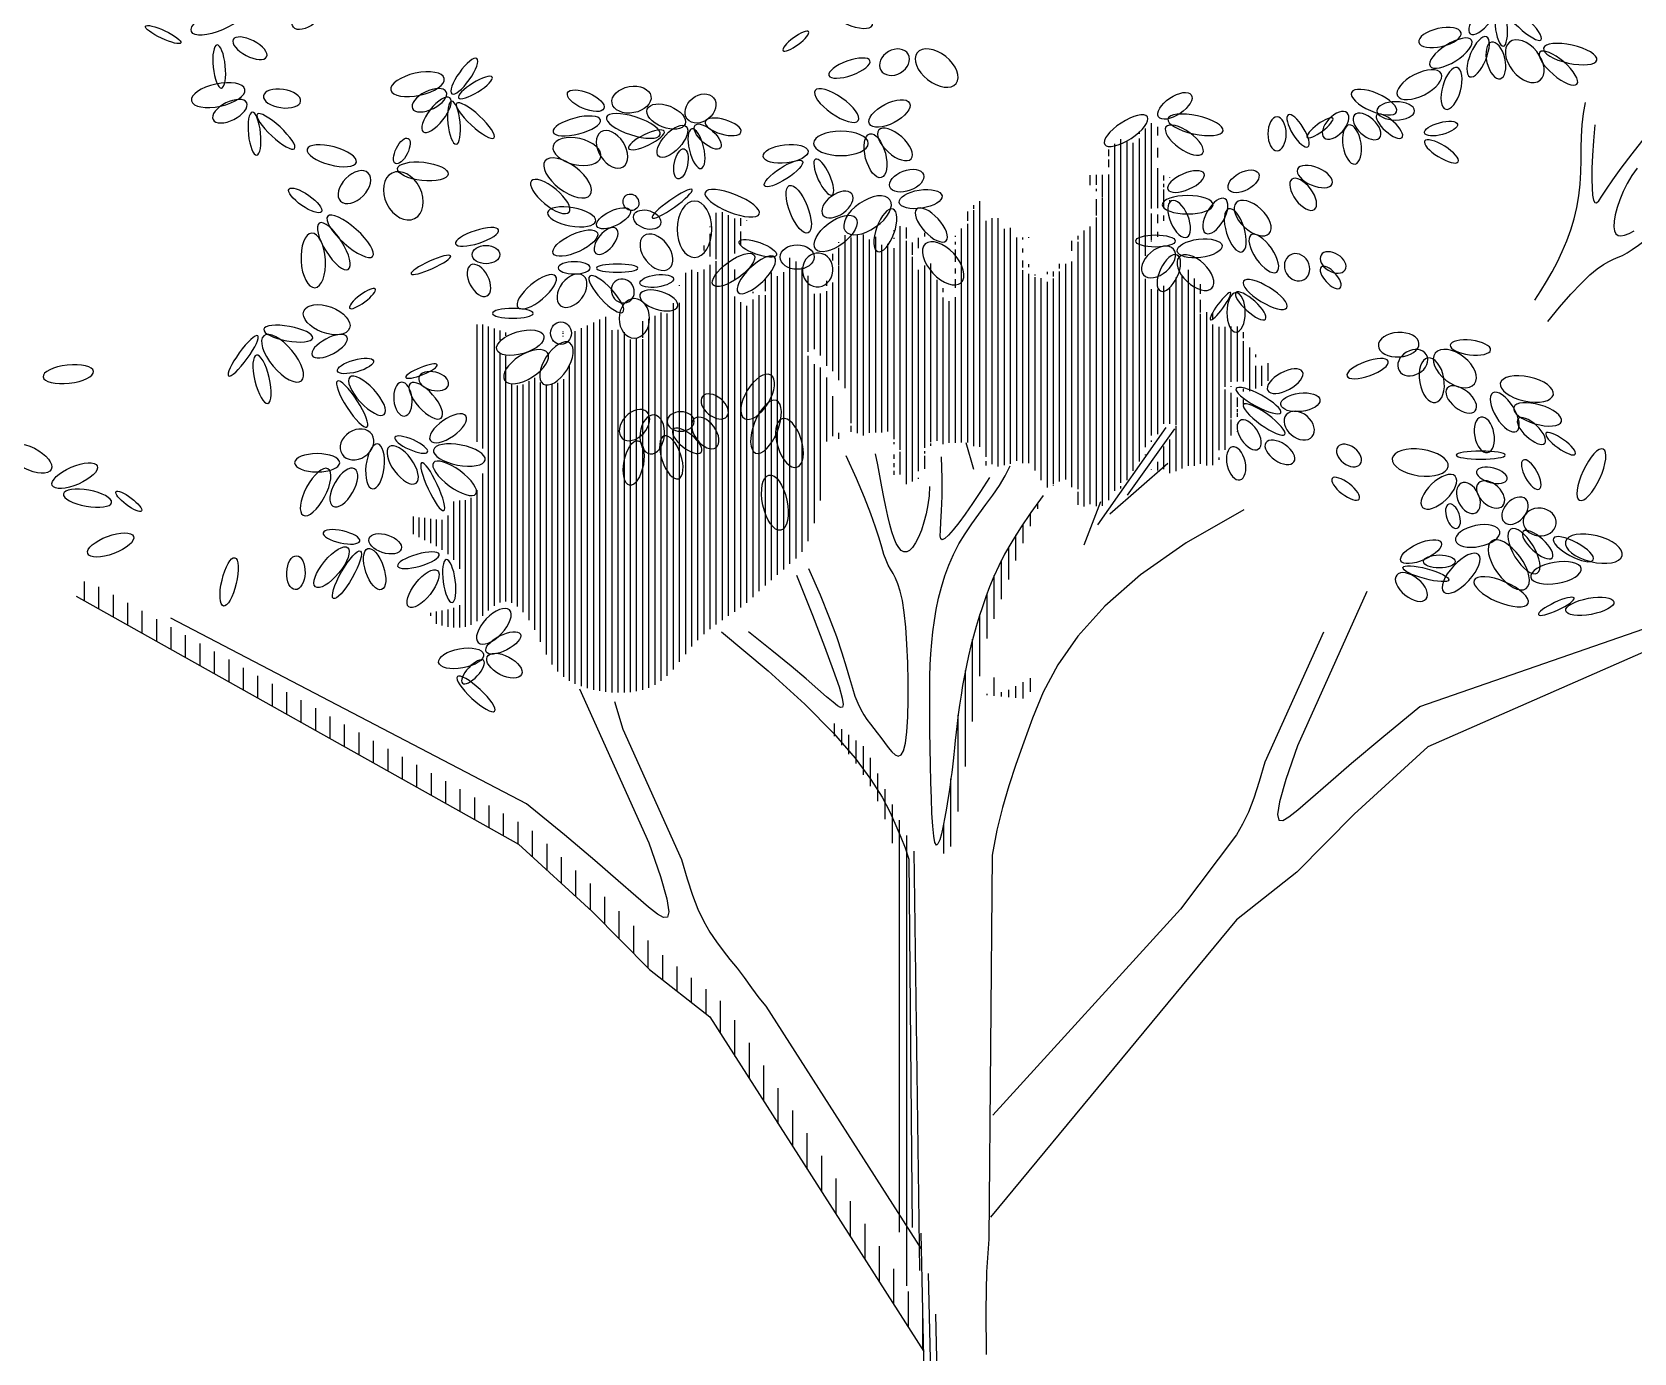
# Model space of a CAD drawing. Header units: millimetres. Extents: x 2056 to 4470, y 1400 to 3101.
# Drawn here: x 2105.832 to 2109.468, y 1410.08 to 1413.079 of the extents above; entities that cross this region are included whole.
import ezdxf

# ---------------------------------------------------------------- set-up
doc = ezdxf.new("R2010")
doc.units = ezdxf.units.MM
doc.layers.add('A-LDSP-TREE', color=74, linetype='Continuous')

# ---------------------------------------------------------------- blocks, each defined once
blk = doc.blocks.new('*X63')
at = {"color": 0}
for p, q in [((197.7, 16.95), (197.7, 17.0074)), ((197.7375, 16.9711), (197.7375, 17.0207)), ((197.625, 16.908), (197.625, 16.9653)), ((197.6625, 16.929), (197.6625, 16.9863)), ((197.55, 16.8659), (197.55, 16.9232)), ((197.5875, 16.8869), (197.5875, 16.9443)), ((197.475, 16.8238), (197.475, 16.8812)), ((197.5125, 16.8449), (197.5125, 16.9022)), ((197.4, 16.7818), (197.4, 16.8391)), ((197.4375, 16.8028), (197.4375, 16.8601)), ((197.325, 16.7397), (197.325, 16.797)), ((197.3625, 16.7607), (197.3625, 16.8181)), ((197.25, 16.6977), (197.25, 16.755)), ((197.2875, 16.7187), (197.2875, 16.776)), ((197.175, 16.6556), (197.175, 16.7129)), ((197.2125, 16.6766), (197.2125, 16.7339)), ((197.1, 16.6135), (197.1, 16.6709)), ((197.1375, 16.6346), (197.1375, 16.6919)), ((197.025, 16.5715), (197.025, 16.6288)), ((197.0625, 16.5925), (197.0625, 16.6498)), ((196.95, 16.5294), (196.95, 16.5867)), ((196.9875, 16.5504), (196.9875, 16.6078)), ((196.875, 16.4873), (196.875, 16.5447)), ((196.9125, 16.5084), (196.9125, 16.5657)), ((196.8, 16.4453), (196.8, 16.5026)), ((196.8375, 16.4663), (196.8375, 16.5236)), ((196.725, 16.4032), (196.725, 16.4605)), ((196.7625, 16.4242), (196.7625, 16.4816)), ((196.65, 16.3612), (196.65, 16.4185)), ((196.6875, 16.3822), (196.6875, 16.4395)), ((196.575, 16.3062), (196.575, 16.3739)), ((196.6125, 16.3401), (196.6125, 16.3974)), ((196.5375, 16.272), (196.5375, 16.3397)), ((196.5, 16.2378), (196.5, 16.3055)), ((196.4625, 16.2036), (196.4625, 16.2713)), ((196.425, 16.1694), (196.425, 16.2371)), ((196.3875, 16.1319), (196.3875, 16.2029)), ((196.3125, 16.0558), (196.3125, 16.127)), ((196.35, 16.0938), (196.35, 16.1651)), ((196.275, 16.0177), (196.275, 16.089)), ((196.2375, 15.9875), (196.2375, 16.0511)), ((196.2, 15.958), (196.2, 16.0216)), ((196.125, 15.899), (196.125, 15.9626)), ((196.1625, 15.9285), (196.1625, 15.9921)), ((196.0875, 15.8482), (196.0875, 15.9331)), ((196.05, 15.7895), (196.05, 15.8824)), ((196.0125, 15.7309), (196.0125, 15.8237)), ((195.975, 15.6722), (195.975, 15.7651)), ((195.9375, 15.6136), (195.9375, 15.7064)), ((195.9, 15.5549), (195.9, 15.6478)), ((195.8625, 15.4963), (195.8625, 15.5891)), ((195.825, 15.4376), (195.825, 15.5305)), ((195.7875, 15.379), (195.7875, 15.4718)), ((195.75, 15.3203), (195.75, 15.4131)), ((195.7125, 15.2617), (195.7125, 15.3545)), ((195.675, 15.203), (195.675, 15.2958)), ((195.6375, 15.1444), (195.6375, 15.2372)), ((195.6, 15.0857), (195.6, 15.1785)), ((195.5625, 15.0271), (195.5625, 15.1199))]:
    blk.add_line(p, q, dxfattribs=at)
blk = doc.blocks.new('E4', base_point=(655.182746, 222.149869))
blk.add_circle((656.700527, 222.149869), 1.51778)
blk = doc.blocks.new('TROPI')
for p, q in [((0.0265, 8.049), (0.0265, 8.0767)), ((0.0464, 7.8122), (0.0464, 8.0891)), ((0.0663, 7.7058), (0.0663, 8.071)), ((0.0861, 8.0538), (0.0861, 8.0617)), ((0.0265, 7.9776), (0.0265, 8.0083)), ((0.0861, 6.9911), (0.0861, 8.0391)), ((0.106, 8.0222), (0.106, 8.0251)), ((0.106, 6.9616), (0.106, 8.0222)), ((0.1259, 6.9468), (0.1259, 8.0297)), ((0.1458, 8.0291), (0.1458, 8.0365)), ((0.1458, 6.9217), (0.1458, 8.0285)), ((0.1657, 8.0204), (0.1657, 8.0212)), ((0.1657, 6.8967), (0.1657, 8.0204)), ((0.1855, 7.9814), (0.1855, 8.0035)), ((0.1855, 7.9465), (0.1855, 7.9709)), ((-0.0133, 7.9117), (-0.0133, 7.9127)), ((0.0066, 7.903), (0.0066, 7.9193)), ((0.0265, 7.9273), (0.0265, 7.9427)), ((0.0265, 7.8128), (0.0265, 7.9268)), ((0.1855, 6.8656), (0.1855, 7.9221)), ((0.2054, 7.8499), (0.2054, 7.9215)), ((0.2253, 7.8883), (0.2253, 7.9209)), ((0.2452, 7.8877), (0.2452, 7.9203)), ((0.0066, 7.8812), (0.0066, 7.8919)), ((0.0066, 7.8134), (0.0066, 7.8737)), ((0.2054, 6.8472), (0.2054, 7.8482)), ((0.2253, 7.8686), (0.2253, 7.8757)), ((-0.0133, 7.8352), (-0.0133, 7.8385)), ((0.0464, 7.7086), (0.0464, 7.796)), ((0.2253, 7.7895), (0.2253, 7.8421)), ((0.603, 7.0384), (0.603, 7.8356)), ((0.6229, 7.8113), (0.6229, 7.8229)), ((0.6229, 7.0414), (0.6229, 7.8061)), ((0.6428, 7.7782), (0.6428, 7.8018)), ((1.438, 6.4769), (1.438, 7.7999)), ((1.4579, 7.648), (1.4579, 7.7977)), ((0.0066, 7.7721), (0.0066, 7.789)), ((0.0265, 7.764), (0.0265, 7.792)), ((0.2253, 6.8461), (0.2253, 7.7825)), ((0.2452, 6.8526), (0.2452, 7.7539)), ((0.2651, 7.7324), (0.2651, 7.7406)), ((0.5036, 6.9925), (0.5036, 7.7497)), ((0.5235, 6.98), (0.5235, 7.7465)), ((0.5434, 6.9832), (0.5434, 7.7811)), ((0.5633, 6.9826), (0.5633, 7.7805)), ((0.5832, 7.0145), (0.5832, 7.7718)), ((0.6428, 7.7717), (0.6428, 7.7782)), ((0.6428, 7.0535), (0.6428, 7.7619)), ((0.6627, 7.7336), (0.6627, 7.7471)), ((0.8416, 7.7152), (0.8416, 7.7506)), ((0.8615, 7.0289), (0.8615, 7.7543)), ((0.8814, 7.7385), (0.8814, 7.7416)), ((1.3585, 7.7723), (1.3585, 7.7731)), ((1.3784, 7.7562), (1.3784, 7.7806)), ((1.3983, 7.666), (1.3983, 7.78)), ((1.4181, 6.4904), (1.4181, 7.7905)), ((1.4778, 7.7858), (1.4778, 7.7883)), ((1.4778, 7.7518), (1.4778, 7.7532)), ((0.0265, 7.7199), (0.0265, 7.7367)), ((0.0464, 7.7047), (0.0464, 7.7064)), ((0.0663, 7.6584), (0.0663, 7.7058)), ((0.2651, 6.8449), (0.2651, 7.7324)), ((0.2849, 7.7113), (0.2849, 7.7237)), ((0.2849, 6.9013), (0.2849, 7.7034)), ((0.3048, 7.6743), (0.3048, 7.7068)), ((0.444, 7.7169), (0.444, 7.719)), ((0.4639, 7.7113), (0.4639, 7.7184)), ((0.4838, 7.7096), (0.4838, 7.7178)), ((0.4838, 6.9931), (0.4838, 7.7096)), ((0.6627, 7.5903), (0.6627, 7.7326)), ((0.6826, 7.72), (0.6826, 7.723)), ((0.6826, 7.6955), (0.6826, 7.7037)), ((0.782, 7.7212), (0.782, 7.7333)), ((0.8018, 7.6843), (0.8018, 7.7164)), ((0.8217, 7.6622), (0.8217, 7.7013)), ((0.8416, 6.9183), (0.8416, 7.7071)), ((0.8814, 7.714), (0.8814, 7.7164)), ((0.9012, 7.0883), (0.9012, 7.6972)), ((0.9211, 7.0859), (0.9211, 7.6939)), ((0.941, 7.0853), (0.941, 7.7204)), ((0.9609, 7.0847), (0.9609, 7.7117)), ((0.9808, 7.72), (0.9808, 7.7274)), ((0.9808, 7.076), (0.9808, 7.7185)), ((1.0006, 7.0835), (1.0006, 7.7268)), ((1.0205, 7.116), (1.0205, 7.718)), ((1.0404, 7.693), (1.0404, 7.7256)), ((1.0404, 7.2289), (1.0404, 7.693)), ((1.0603, 7.7006), (1.0603, 7.7027)), ((1.3784, 7.6924), (1.3784, 7.7372)), ((1.4778, 7.6562), (1.4778, 7.7296)), ((1.4977, 7.6757), (1.4977, 7.6917)), ((0.3048, 6.9083), (0.3048, 7.6402)), ((0.4639, 7.6695), (0.4639, 7.6822)), ((0.4639, 7.6207), (0.4639, 7.6435)), ((0.6826, 7.6386), (0.6826, 7.6793)), ((0.8018, 7.6838), (0.8018, 7.6843)), ((0.8018, 7.6833), (0.8018, 7.6838)), ((0.8217, 6.926), (0.8217, 7.6556)), ((0.8814, 7.0635), (0.8814, 7.6828)), ((1.0603, 7.6296), (1.0603, 7.6843)), ((1.0802, 7.643), (1.0802, 7.6649)), ((1.1994, 6.6772), (1.1994, 7.6398)), ((1.2193, 6.6593), (1.2193, 7.6523)), ((1.4579, 6.4627), (1.4579, 7.6416)), ((-0.0928, 6.9777), (-0.0928, 7.5848)), ((-0.0729, 6.9771), (-0.0729, 7.6131)), ((-0.053, 6.9684), (-0.053, 7.5954)), ((-0.0331, 7.1088), (-0.0331, 7.5877)), ((0.3247, 6.9327), (0.3247, 7.6329)), ((0.3446, 7.6242), (0.3446, 7.6324)), ((0.3446, 7.6173), (0.3446, 7.6242)), ((0.3446, 6.9266), (0.3446, 7.6079)), ((0.3645, 7.591), (0.3645, 7.6073)), ((0.3645, 6.9187), (0.3645, 7.5853)), ((0.3844, 7.5986), (0.3844, 7.6067)), ((0.4042, 6.9303), (0.4042, 7.5865)), ((0.4241, 7.5942), (0.4241, 7.5974)), ((0.4241, 6.9623), (0.4241, 7.5893)), ((0.444, 7.6212), (0.444, 7.6311)), ((0.444, 6.9861), (0.444, 7.6002)), ((0.4639, 6.9855), (0.4639, 7.6118)), ((0.6627, 7.0529), (0.6627, 7.5903)), ((0.6826, 7.6008), (0.6826, 7.6169)), ((0.7621, 7.0539), (0.7621, 7.6336)), ((0.782, 7.0358), (0.782, 7.6274)), ((0.8018, 6.9603), (0.8018, 7.6132)), ((1.0603, 7.6028), (1.0603, 7.6273)), ((1.0603, 7.2557), (1.0603, 7.6028)), ((1.1597, 7.551), (1.1597, 7.594)), ((1.1796, 6.6979), (1.1796, 7.6201)), ((1.2392, 6.6416), (1.2392, 7.6054)), ((1.2591, 6.624), (1.2591, 7.5924)), ((1.279, 6.6064), (1.279, 7.6045)), ((1.3983, 7.5816), (1.3983, 7.6136)), ((1.4778, 6.4475), (1.4778, 7.6289)), ((1.4977, 6.4309), (1.4977, 7.6142)), ((1.5175, 6.4123), (1.5175, 7.6055)), ((1.5374, 6.391), (1.5374, 7.613)), ((1.5573, 6.3668), (1.5573, 7.6032)), ((-0.1127, 7.5354), (-0.1127, 7.5661)), ((-0.0133, 7.1138), (-0.0133, 7.5569)), ((0.0066, 7.1132), (0.0066, 7.561)), ((0.0265, 7.08), (0.0265, 7.5496)), ((0.0464, 7.0752), (0.0464, 7.5508)), ((0.0663, 7.0381), (0.0663, 7.5837)), ((0.3844, 6.9065), (0.3844, 7.5742)), ((0.6826, 7.5552), (0.6826, 7.5824)), ((0.7223, 7.5411), (0.7223, 7.5541)), ((0.7422, 7.0584), (0.7422, 7.5807)), ((1.0802, 7.2847), (1.0802, 7.5725)), ((1.1, 7.5609), (1.1, 7.5772)), ((1.1, 7.3018), (1.1, 7.5441)), ((1.1199, 7.3356), (1.1199, 7.5368)), ((1.1398, 7.3562), (1.1398, 7.5353)), ((1.1597, 7.3475), (1.1597, 7.551)), ((1.2989, 7.5437), (1.2989, 7.5838)), ((1.3386, 7.5375), (1.3386, 7.5416)), ((1.5772, 7.5608), (1.5772, 7.563)), ((-0.1127, 7.4748), (-0.1127, 7.5157)), ((0.6826, 7.0523), (0.6826, 7.5246)), ((0.7024, 7.0517), (0.7024, 7.5116)), ((0.7223, 7.0481), (0.7223, 7.5229)), ((1.2989, 6.5887), (1.2989, 7.5306)), ((1.3187, 6.5705), (1.3187, 7.5304)), ((1.3386, 6.5517), (1.3386, 7.5164)), ((1.3585, 6.5332), (1.3585, 7.4962)), ((1.3784, 6.5175), (1.3784, 7.5079)), ((1.3983, 6.5037), (1.3983, 7.5267)), ((1.5772, 6.3414), (1.5772, 7.506)), ((1.5971, 6.3172), (1.5971, 7.5054)), ((-0.2319, 7.2506), (-0.2319, 7.4297)), ((-0.2121, 7.25), (-0.2121, 7.4291)), ((-0.1922, 7.2331), (-0.1922, 7.4285)), ((-0.1524, 7.4541), (-0.1524, 7.4707)), ((-0.1524, 6.9795), (-0.1524, 7.4355)), ((-0.1325, 6.9789), (-0.1325, 7.4756)), ((-0.1127, 6.9839), (-0.1127, 7.4707)), ((1.6169, 6.2965), (1.6169, 7.4718)), ((1.6368, 6.2797), (1.6368, 7.4747)), ((1.6567, 6.2666), (1.6567, 7.4641)), ((1.6766, 6.2572), (1.6766, 7.4542)), ((1.6965, 7.3923), (1.6965, 7.4462)), ((1.8157, 6.2445), (1.8157, 7.4611)), ((1.8356, 6.247), (1.8356, 7.4517)), ((1.8555, 6.2512), (1.8555, 7.4422)), ((1.8754, 6.2562), (1.8754, 7.4328)), ((2.1964, 6.5079), (2.1964, 7.4294)), ((2.2151, 7.0336), (2.2151, 7.4359)), ((2.2339, 7.0552), (2.2339, 7.4359)), ((-0.2518, 7.3918), (-0.2518, 7.4112)), ((-0.2518, 7.2512), (-0.2518, 7.3815)), ((-0.1723, 7.0276), (-0.1723, 7.4279)), ((1.6965, 6.2509), (1.6965, 7.3885)), ((1.7163, 6.2464), (1.7163, 7.3924)), ((1.7362, 6.2432), (1.7362, 7.3873)), ((1.7561, 6.2421), (1.7561, 7.4111)), ((1.776, 6.2417), (1.776, 7.4186)), ((1.7959, 6.2425), (1.7959, 7.4171)), ((1.8953, 6.2623), (1.8953, 7.4233)), ((1.9151, 6.2705), (1.9151, 7.4139)), ((1.9549, 7.4106), (1.9549, 7.4133)), ((1.9549, 7.4052), (1.9549, 7.4077)), ((1.9549, 7.397), (1.9549, 7.3993)), ((2.1401, 7.3986), (2.1401, 7.4099)), ((2.1589, 7.3853), (2.1589, 7.4164)), ((2.1776, 6.5232), (2.1776, 7.4229)), ((-0.2916, 7.3294), (-0.2916, 7.338)), ((-0.2717, 7.3495), (-0.2717, 7.3609)), ((-0.2717, 7.3088), (-0.2717, 7.3495)), ((1.1597, 6.7335), (1.1597, 7.3336)), ((1.8157, 7.3279), (1.8157, 7.3442)), ((1.8157, 7.3204), (1.8157, 7.327)), ((1.8356, 7.311), (1.8356, 7.3354)), ((1.8555, 7.3511), (1.8555, 7.3538)), ((1.8555, 7.3104), (1.8555, 7.3276)), ((1.8754, 7.3668), (1.8754, 7.375)), ((2.1401, 6.5377), (2.1401, 7.3339)), ((2.1589, 6.5338), (2.1589, 7.3436)), ((-0.3313, 7.278), (-0.3313, 7.3105)), ((-0.3313, 7.2535), (-0.3313, 7.278)), ((-0.3115, 7.2448), (-0.3115, 7.3018)), ((-0.2916, 7.2279), (-0.2916, 7.3012)), ((-0.2717, 7.2192), (-0.2717, 7.3088)), ((1.1199, 6.8644), (1.1199, 7.2961)), ((1.1398, 6.7917), (1.1398, 7.3071)), ((1.7362, 7.2758), (1.7362, 7.2958)), ((1.9339, 6.2804), (1.9339, 7.303)), ((-0.3115, 7.2367), (-0.3115, 7.2448)), ((-0.2518, 7.2186), (-0.2518, 7.2267)), ((-0.2121, 7.2337), (-0.2121, 7.2352)), ((-0.1922, 7.0703), (-0.1922, 7.225)), ((1.1, 7.0561), (1.1, 7.2634)), ((1.3585, 7.2438), (1.3585, 7.252)), ((1.6965, 7.2256), (1.6965, 7.2565)), ((1.7163, 7.2496), (1.7163, 7.2497)), ((1.7163, 7.2331), (1.7163, 7.2396)), ((1.9526, 6.293), (1.9526, 7.2587)), ((1.9714, 6.3098), (1.9714, 7.2468)), ((1.9901, 6.3327), (1.9901, 7.2425)), ((2.0089, 6.3655), (2.0089, 7.2383)), ((2.0276, 6.4067), (2.0276, 7.2477)), ((2.0464, 6.4449), (2.0464, 7.2628)), ((2.0651, 6.477), (2.0651, 7.2521)), ((2.0839, 6.5024), (2.0839, 7.2414)), ((2.1026, 6.5212), (2.1026, 7.2374)), ((2.1214, 6.5333), (2.1214, 7.2435)), ((-0.2518, 7.1758), (-0.2518, 7.192)), ((-0.2319, 7.1692), (-0.2319, 7.1987)), ((-0.2121, 7.1314), (-0.2121, 7.2144)), ((1.0802, 7.073), (1.0802, 7.2033)), ((1.3585, 7.2106), (1.3585, 7.2159)), ((1.5573, 7.1668), (1.5573, 7.1727)), ((1.6368, 7.1704), (1.6368, 7.1867)), ((-0.2319, 7.1529), (-0.2319, 7.161)), ((-0.2319, 7.1366), (-0.2319, 7.149)), ((-0.2121, 7.0759), (-0.2121, 7.1279)), ((-0.2319, 7.1105), (-0.2319, 7.1122)), ((-0.2319, 7.0877), (-0.2319, 7.09)), ((-0.1922, 7.0295), (-0.1922, 7.0703)), ((-0.0331, 6.9678), (-0.0331, 7.1062)), ((0.1241, 6.8817), (-0.0288, 7.097)), ((0.2206, 6.786), (-0.0006, 7.1014)), ((1.0205, 7.0872), (1.0205, 7.1073)), ((1.0603, 7.0649), (1.0603, 7.0841)), ((-0.0133, 6.9539), (-0.0133, 7.063)), ((0.0066, 7.0236), (0.0066, 7.0399)), ((0.0066, 6.9666), (0.0066, 7.0236)), ((0.0464, 7.055), (0.0464, 7.0596)), ((0.0663, 7.0122), (0.0663, 7.0137)), ((0.5832, 7.0064), (0.5832, 7.0145)), ((0.6491, 7.0535), (0.6235, 6.967)), ((0.7621, 7.0418), (0.7621, 7.0499)), ((0.782, 7.0168), (0.782, 7.0252)), ((0.8615, 6.9492), (0.8615, 7.0225)), ((0.8814, 7.0477), (0.8814, 7.0545)), ((0.8814, 7.0002), (0.8814, 7.0138)), ((1.1597, 7.0601), (1.1597, 7.0625)), ((-0.1723, 6.9968), (-0.1723, 7.0045)), ((-0.0331, 6.9597), (-0.0331, 6.9678)), ((0.1814, 6.8214), (-0.0067, 6.9861)), ((0.0265, 6.9621), (0.0265, 6.9904)), ((0.0464, 6.9648), (0.0464, 6.9654)), ((0.5036, 6.9843), (0.5036, 6.9925)), ((0.5434, 6.975), (0.5434, 6.9832)), ((0.5832, 6.9788), (0.5832, 6.9922)), ((0.782, 6.9679), (0.782, 7.0094)), ((0.8814, 6.9731), (0.8814, 6.9862)), ((0.8814, 6.9486), (0.8814, 6.961)), ((0.1259, 6.9305), (0.1259, 6.9468)), ((0.1458, 6.904), (0.1458, 6.9109)), ((0.3645, 6.9138), (0.3645, 6.9152)), ((0.8018, 6.9347), (0.8018, 6.938)), ((2.2151, 6.4903), (2.2151, 6.952)), ((0.2649, 6.7207), (0.2106, 6.8621)), ((0.2849, 6.851), (0.2849, 6.8932)), ((0.3978, 6.8808), (0.438, 6.8256)), ((2.2339, 6.4737), (2.2339, 6.8989)), ((2.2526, 6.462), (2.2526, 6.8731)), ((2.2714, 6.4552), (2.2714, 6.8663)), ((2.2901, 6.6435), (2.2901, 6.865)), ((2.3089, 6.6726), (2.3089, 6.862)), ((-0.2527, 6.8349), (-0.0657, 6.728)), ((0.4158, 6.8379), (0.4158, 6.8561)), ((0.438, 6.8256), (0.4717, 6.7761)), ((0.4392, 6.782), (0.4392, 6.8238)), ((2.3276, 6.6913), (2.3276, 6.8162)), ((2.3839, 6.7266), (2.3839, 6.8058)), ((2.4026, 6.736), (2.4026, 6.8082)), ((2.4214, 6.7454), (2.4214, 6.8101)), ((2.4401, 6.7557), (2.4401, 6.8132)), ((0.4627, 6.7261), (0.4627, 6.7893)), ((0.4717, 6.7761), (0.4998, 6.7313)), ((2.3464, 6.7052), (2.3464, 6.8026)), ((2.3651, 6.7165), (2.3651, 6.8028)), ((-0.0657, 6.728), (0.0828, 6.6237)), ((0.4861, 6.6702), (0.4861, 6.7531)), ((0.4998, 6.7313), (0.523, 6.6906)), ((0.5095, 6.6084), (0.5095, 6.7142)), ((0.523, 6.6906), (0.5422, 6.6531)), ((0.533, 6.5445), (0.533, 6.6711)), ((0.5422, 6.6531), (0.5582, 6.6182)), ((0.0828, 6.6237), (0.1982, 6.5225)), ((0.5564, 6.4806), (0.5564, 6.6221)), ((0.5582, 6.6182), (0.5718, 6.5849)), ((-0.6516, 6.5695), (-0.4265, 6.0694)), ((0.5718, 6.5849), (0.5839, 6.5526)), ((0.5798, 6.4168), (0.5798, 6.5634)), ((0.5839, 6.5526), (0.595, 6.5205)), ((-0.8238, 6.1966), (-1.6927, 6.4984)), ((0.1982, 6.5225), (0.2856, 6.4249)), ((0.595, 6.5205), (0.6054, 6.4886)), ((0.6033, 6.2948), (0.6033, 6.4952)), ((2.2901, 6.4528), (2.2901, 6.5259)), ((2.3089, 6.4531), (2.3089, 6.5162)), ((2.3276, 6.4548), (2.3276, 6.5117)), ((2.3464, 6.4597), (2.3464, 6.5084)), ((2.3651, 6.4648), (2.3651, 6.5049)), ((2.3839, 6.4903), (2.3839, 6.5)), ((0.6054, 6.4886), (0.6151, 6.4567)), ((0.6151, 6.4567), (0.6241, 6.4248)), ((2.0739, 5.8814), (3.2267, 6.4827)), ((-0.5108, 6.4383), (-0.3207, 6.0161)), ((0.2856, 6.4249), (0.3504, 6.3315)), ((0.6241, 6.4248), (0.6324, 6.393)), ((0.6267, 6.1484), (0.6267, 6.4149)), ((0.6324, 6.393), (0.6401, 6.3611)), ((0.6401, 6.3611), (0.6471, 6.3292)), ((0.7639, 6.3314), (0.7619, 6.368)), ((0.8355, 6.2775), (0.8369, 6.3386)), ((0.3504, 6.3315), (0.3976, 6.2427)), ((0.4392, 6.244), (0.4392, 6.2887)), ((0.5564, 6.2311), (0.5564, 6.2905)), ((0.6471, 6.3292), (0.6534, 6.2971)), ((0.6502, 6.002), (0.6502, 6.3137)), ((0.6534, 6.2971), (0.6592, 6.265)), ((0.7651, 6.2935), (0.7639, 6.3314)), ((0.7657, 6.2536), (0.7651, 6.2935)), ((0.3976, 6.2427), (0.4327, 6.1592)), ((0.4627, 6.2226), (0.4627, 6.2753)), ((0.4861, 6.2247), (0.4861, 6.2625)), ((0.5095, 6.2268), (0.5095, 6.251)), ((0.533, 6.229), (0.533, 6.2431)), ((0.5798, 6.2332), (0.5798, 6.2379)), ((0.6592, 6.265), (0.6644, 6.233)), ((0.7658, 6.2111), (0.7657, 6.2536)), ((0.8355, 6.2179), (0.8355, 6.2775)), ((1.9018, 6.2543), (1.6767, 5.7542)), ((-0.7003, 6.0955), (-0.8238, 6.1966)), ((0.6644, 6.233), (0.6691, 6.2015)), ((0.6691, 6.2015), (0.6733, 6.1708)), ((0.7656, 6.1655), (0.7658, 6.2111)), ((0.837, 6.1627), (0.8355, 6.2179)), ((1.7886, 6.2126), (1.761, 6.1232)), ((0.4327, 6.1592), (0.4608, 6.0814)), ((0.6733, 6.1708), (0.677, 6.1413)), ((0.6736, 5.8566), (0.6736, 6.1682)), ((0.677, 6.1413), (0.6803, 6.1132)), ((0.7651, 6.1161), (0.7656, 6.1655)), ((0.8401, 6.115), (0.837, 6.1627)), ((1.0746, 6.1007), (1.0746, 6.1419)), ((-0.6022, 6.0127), (-0.7003, 6.0955)), ((0.4608, 6.0814), (0.4862, 6.0091)), ((0.6803, 6.1132), (0.6832, 6.0869)), ((0.6832, 6.0869), (0.6858, 6.0627)), ((0.7644, 6.0627), (0.7651, 6.1161)), ((0.8447, 6.0777), (0.8401, 6.115)), ((1.0043, 6.0115), (1.0043, 6.0862)), ((1.0277, 6.042), (1.0277, 6.1047)), ((1.0512, 6.0714), (1.0512, 6.1233)), ((1.761, 6.1232), (1.5709, 5.7009)), ((-0.4265, 6.0694), (-0.3891, 5.9602)), ((0.6858, 6.0627), (0.6881, 6.0408)), ((0.6881, 6.0408), (0.6902, 6.0205)), ((0.7635, 6.0072), (0.7644, 6.0627)), ((0.8511, 6.053), (0.8447, 6.0777)), ((0.859, 6.0396), (0.8511, 6.053)), ((0.8681, 6.0359), (0.859, 6.0396)), ((0.8782, 6.0399), (0.8681, 6.0359)), ((0.9574, 5.938), (0.9574, 6.0298)), ((0.9808, 5.9747), (0.9808, 6.0676)), ((-0.5263, 5.9468), (-0.6022, 6.0127)), ((-0.3207, 6.0161), (-0.3025, 5.9531)), ((0.4862, 6.0091), (0.5095, 5.9397)), ((0.6902, 6.0205), (0.6923, 6.0013)), ((0.6923, 6.0013), (0.6945, 5.9823)), ((0.6945, 5.9823), (0.6969, 5.9628)), ((0.7622, 5.9518), (0.7635, 6.0072)), ((0.934, 5.8893), (0.934, 5.9794)), ((-0.4692, 5.8967), (-0.5263, 5.9468)), ((-0.3891, 5.9602), (-0.3683, 5.888)), ((0.5095, 5.9397), (0.5303, 5.8696)), ((0.6969, 5.9628), (0.6997, 5.9422)), ((0.697, 5.7424), (0.697, 5.9619)), ((0.6997, 5.9422), (0.703, 5.9197)), ((0.7606, 5.8988), (0.7622, 5.9518)), ((0.9105, 5.8316), (0.9105, 5.9291)), ((-0.4277, 5.861), (-0.4692, 5.8967)), ((-0.3683, 5.888), (-0.3614, 5.8463)), ((0.703, 5.9197), (0.7068, 5.8946)), ((0.7068, 5.8946), (0.7114, 5.8666)), ((0.7586, 5.8504), (0.7606, 5.8988)), ((0.8871, 5.7534), (0.8871, 5.8787)), ((1.9505, 5.7803), (2.0739, 5.8814)), ((-0.3987, 5.8383), (-0.4277, 5.861)), ((-0.3788, 5.8274), (-0.3987, 5.8383)), ((-0.3658, 5.8283), (-0.3788, 5.8274)), ((-0.3614, 5.8463), (-0.3658, 5.8283)), ((0.5303, 5.8696), (0.5483, 5.7956)), ((0.7114, 5.8666), (0.7166, 5.8374)), ((0.7166, 5.8374), (0.7221, 5.8091)), ((0.756, 5.8089), (0.7586, 5.8504)), ((0.8637, 4.4912), (0.8637, 5.8284)), ((0.5483, 5.7956), (0.563, 5.7141)), ((0.7205, 5.7194), (0.7205, 5.8176)), ((0.7221, 5.8091), (0.7279, 5.7838)), ((0.7279, 5.7838), (0.7336, 5.7637)), ((0.7489, 5.7555), (0.7528, 5.7765)), ((0.7528, 5.7765), (0.756, 5.8089)), ((0.8402, 4.3178), (0.8402, 5.778)), ((0.8593, 5.7733), (0.8454, 5.7382)), ((0.8754, 5.8103), (0.8593, 5.7733)), ((1.8524, 5.6975), (1.9505, 5.7803)), ((0.7336, 5.7637), (0.7392, 5.7509)), ((0.7392, 5.7509), (0.7443, 5.7474)), ((0.7443, 5.7474), (0.7489, 5.7555)), ((0.7979, 4.3678), (0.8168, 5.7277)), ((0.8454, 5.7382), (0.8334, 5.7013)), ((1.6767, 5.7542), (1.6393, 5.645)), ((0.563, 5.7141), (0.5742, 4.4695)), ((0.8334, 5.7013), (0.8228, 4.5065)), ((1.5709, 5.7009), (1.5526, 5.6379)), ((1.7764, 5.6317), (1.8524, 5.6975)), ((1.5526, 5.6379), (1.5355, 5.5847)), ((1.6393, 5.645), (1.6185, 5.5728)), ((1.7193, 5.5815), (1.7764, 5.6317)), ((1.5355, 5.5847), (1.5176, 5.5391)), ((1.6185, 5.5728), (1.6116, 5.5311)), ((1.6779, 5.5458), (1.7193, 5.5815)), ((1.5176, 5.5391), (1.4986, 5.4996)), ((1.6116, 5.5311), (1.616, 5.5131)), ((1.616, 5.5131), (1.629, 5.5122)), ((1.629, 5.5122), (1.6489, 5.5231)), ((1.6489, 5.5231), (1.6779, 5.5458)), ((1.4786, 5.4649), (1.4577, 5.4336)), ((1.4986, 5.4996), (1.4786, 5.4649)), ((1.4361, 5.4046), (1.4137, 5.3764)), ((1.4577, 5.4336), (1.4361, 5.4046)), ((1.4137, 5.3764), (1.3908, 5.3477)), ((1.3675, 5.3172), (1.3439, 5.2844)), ((1.3908, 5.3477), (1.3675, 5.3172)), ((1.3203, 5.2522), (1.2974, 5.2244)), ((1.3439, 5.2844), (1.3203, 5.2522)), ((1.2974, 5.2244), (0.7922, 4.4356)), ((0.5742, 4.4695), (0.5814, 4.3629)), ((0.695, 0), (0.7933, 4.4883)), ((0.5814, 4.3629), (0.5842, 4.2387)), ((0.671, 0.3147), (0.7699, 4.3571)), ((0.5842, 4.2387), (0.5826, 4.0948)), ((0.6476, 0.4992), (0.7465, 4.226))]:
    blk.add_line(p, q)
for points in [[(-1.1965, 7.5145), (-1.2159, 7.5447), (-1.2345, 7.5754), (-1.2524, 7.6069), (-1.2695, 7.6394), (-1.2855, 7.6729), (-1.3001, 7.7072), (-1.313, 7.7424), (-1.3241, 7.7785), (-1.3331, 7.8153), (-1.3395, 7.8529), (-1.3435, 7.8911), (-1.3455, 7.9298), (-1.3464, 7.9686), (-1.3469, 8.0074), (-1.3478, 8.0457), (-1.3498, 8.0834), (-1.3537, 8.1202), (-1.3603, 8.1558)], [(-1.391, 8.0838), (-1.3863, 8.0311), (-1.3832, 7.9838), (-1.3815, 7.9423), (-1.3811, 7.9067), (-1.3819, 7.8775), (-1.3839, 7.8549), (-1.387, 7.8393), (-1.391, 7.831), (-1.3962, 7.8303), (-1.4034, 7.8372), (-1.4139, 7.8518), (-1.4288, 7.8743), (-1.4493, 7.9046), (-1.4765, 7.943), (-1.5116, 7.9894), (-1.5557, 8.0439)], [(-1.528, 7.9432), (-1.5112, 7.919), (-1.4963, 7.8932), (-1.4832, 7.8667), (-1.4723, 7.8404), (-1.4636, 7.815), (-1.4573, 7.7914), (-1.4535, 7.7704), (-1.4525, 7.7529), (-1.4543, 7.7394), (-1.4589, 7.7302), (-1.4661, 7.7248), (-1.4757, 7.7233), (-1.4877, 7.7255), (-1.5019, 7.7311), (-1.5181, 7.74)], [(-1.2384, 7.4458), (-1.2767, 7.4918), (-1.3134, 7.5337), (-1.3465, 7.569), (-1.3747, 7.5963), (-1.3985, 7.6163), (-1.4187, 7.6305), (-1.4361, 7.6404), (-1.4516, 7.6477), (-1.4662, 7.6536), (-1.4805, 7.6598), (-1.4957, 7.6678), (-1.5125, 7.6787), (-1.5324, 7.6931), (-1.557, 7.711), (-1.5878, 7.7326), (-1.6263, 7.7581), (-1.674, 7.7876), (-1.7325, 7.8212), (-1.8034, 7.8592)], [(0.7667, 6.9099), (0.768, 6.8804), (0.7717, 6.8509), (0.7773, 6.8219), (0.7845, 6.7943), (0.7929, 6.7688), (0.8022, 6.7462), (0.8119, 6.7272), (0.8217, 6.7126), (0.8313, 6.703), (0.8405, 6.6984), (0.8494, 6.6985), (0.858, 6.7031), (0.8663, 6.7121), (0.8742, 6.7251), (0.8817, 6.7421), (0.8889, 6.7627), (0.8957, 6.7868), (0.9022, 6.814), (0.9086, 6.8438), (0.9149, 6.8757), (0.9212, 6.9094), (0.9277, 6.9444), (0.9344, 6.9803), (0.9414, 7.0166)], [(0.7619, 6.368), (0.7591, 6.4038), (0.7554, 6.4394), (0.7506, 6.4754), (0.7445, 6.5116), (0.737, 6.5479), (0.7279, 6.5841), (0.7169, 6.62), (0.704, 6.6554), (0.6888, 6.6901), (0.6712, 6.7239), (0.6513, 6.7568), (0.6295, 6.7888), (0.6067, 6.8203), (0.5837, 6.8515), (0.5612, 6.8825), (0.54, 6.9138), (0.5208, 6.9454), (0.5046, 6.9778)], [(0.5725, 6.939), (0.6007, 6.8942), (0.6268, 6.8547), (0.6506, 6.8205), (0.6718, 6.7919), (0.6901, 6.7692), (0.7053, 6.7524), (0.7172, 6.7419), (0.7254, 6.7377), (0.73, 6.7402), (0.7316, 6.7501), (0.7311, 6.7681), (0.7294, 6.795), (0.7273, 6.8315), (0.7258, 6.8785), (0.7257, 6.9367), (0.7279, 7.0069)], [(0.8369, 6.3386), (0.8396, 6.3984), (0.8434, 6.4539), (0.8484, 6.5021), (0.8545, 6.5409), (0.8613, 6.5712), (0.8688, 6.5947), (0.8766, 6.6132), (0.8846, 6.6283), (0.8926, 6.6418), (0.9003, 6.6555), (0.9075, 6.6709), (0.9143, 6.6898), (0.9215, 6.7133), (0.9302, 6.7425), (0.9417, 6.7783), (0.9569, 6.8219), (0.9771, 6.8742), (1.0034, 6.9364), (1.0368, 7.0095)], [(1.1586, 6.6442), (1.1213, 6.5591), (1.0916, 6.4859), (1.0684, 6.4234), (1.0505, 6.3703), (1.0367, 6.3256), (1.0258, 6.2881), (1.0167, 6.2566), (1.0082, 6.23), (0.9992, 6.2071), (0.9897, 6.1874), (0.9797, 6.17), (0.9693, 6.1544), (0.9584, 6.1399), (0.9473, 6.1258), (0.9358, 6.1114), (0.9241, 6.0962), (0.9123, 6.0798), (0.9006, 6.0637), (0.8891, 6.0498), (0.8782, 6.0399)], [(1.1981, 6.623), (1.1464, 6.4928), (1.1071, 6.3912), (1.0788, 6.3147), (1.06, 6.2601), (1.0496, 6.224), (1.0462, 6.2032), (1.0484, 6.1942), (1.0549, 6.1937), (1.0648, 6.1992), (1.0793, 6.2105), (1.1001, 6.2284), (1.1286, 6.2534), (1.1666, 6.2863), (1.2156, 6.3277), (1.2774, 6.3783), (1.3534, 6.4387)], [(-1.9994, 6.5705), (-0.8493, 6.0658), (-0.6101, 5.8475), (-0.4246, 5.6593), (-0.2286, 5.5052), (0.5684, 4.5404)], [(3.5334, 6.5548), (2.0995, 5.7506), (1.8602, 5.5323), (1.6747, 5.3441), (1.4787, 5.19), (0.7849, 4.1049)], [(1.4408, 6.4387), (1.2902, 6.3129), (1.1705, 6.2038), (1.0778, 6.1097), (1.0079, 6.0291), (0.9568, 5.9604), (0.9203, 5.9021), (0.8946, 5.8526), (0.8754, 5.8103)], [(-0.3025, 5.9531), (-0.2854, 5.8999), (-0.2675, 5.8543), (-0.2485, 5.8147), (-0.2285, 5.78), (-0.0473, 5.5396), (0.5612, 4.8711)]]:
    blk.add_lwpolyline(points)
at = {"zscale": 0.01988043750000001}
for p, xscale, yscale, rotation in [((-1.0959, 8.4713), 0.05431345465218752, 0.0130519644688125, 222.827540999998), ((-1.0798, 8.4778), 0.04626700661756251, 0.01305196446881251, 264.1335219999981), ((-1.0738, 8.4887), 0.04626700661756251, 0.01740261929175, 308.1683149999981), ((0.9519, 8.4064), 0.0523018327033125, 0.01957795664343751, 23.39113399999732), ((2.7339, 8.4776), -0.04055404481493752, 0.02192730746456251, 140.9565480000019), ((2.9848, 8.4606), -0.06276220322006253, 0.022623420983625, 156.8520710000032), ((-1.114, 8.3516), 0.0523018327033125, 0.03262992111225001, 231.1965409999981), ((-1.0396, 8.369), 0.04626700661756251, 0.01740261929175, 292.593763999998), ((-0.9913, 8.3582), 0.05230183270331251, 0.01957795664343751, 327.875192999998), ((-0.9571, 8.3821), 0.0462670066175625, 0.01957795664343751, 347.246730999998), ((1.2416, 8.3237), 0.03419735444606251, 0.008701309645875002, 143.1795369999981), ((3.0247, 8.3599), 0.04023218053181251, 0.01740261929175, 207.3473379999981), ((3.194, 8.3492), -0.0418414621865625, 0.008701309645875, 205.1078429999949), ((-1.2247, 8.3321), 0.05833665878906251, 0.01957795664343751, 192.6113949999981), ((-1.2126, 8.319), 0.05230183270331251, 0.01740261929175, 220.618106999998), ((-1.0557, 8.3516), 0.04023218053181252, 0.01957795664343751, 256.4373239999981), ((0.8068, 8.3174), 0.05310647353068751, 0.0313247306295, 218.1837589999981), ((0.8357, 8.3122), 0.03379503403237501, 0.02610394881806251, 330.026235999998), ((0.9596, 8.2913), 0.04666932703125001, 0.01566236531475, 340.177670999998), ((3.077, 8.3425), 0.04626700661756251, 0.01305196446881251, 264.1335219999981), ((-0.945, 8.269), 0.04626700661756251, 0.01957795664343751, 285.505153999998), ((-0.8927, 8.2494), 0.0523018327033125, 0.02392861146637501, 333.028995999998), ((2.3158, 8.1838), 0.04626700661756251, 0.0130519644688125, 125.4256489999981), ((2.34, 8.2339), 0.05833665878906252, 0.02392861146637501, 347.7961789999981), ((-0.7479, 8.1254), 0.0523018327033125, 0.01957795664343751, 23.39113399999732), ((0.9975, 8.0971), 0.05632505672062504, 0.01957795664343752, 34.80615999999804), ((1.7961, 8.1537), -0.04224378260025002, 0.02827926628931251, 349.783194999998), ((1.8222, 8.1363), -0.04224378260025, 0.01740261929175, 203.1479289999974), ((2.2937, 8.1708), 0.04224378260025002, 0.01087664699756251, 148.2866049999981), ((2.3339, 8.1904), 0.04023218053181252, 0.01957795664343752, 333.4761320000096), ((2.9868, 8.1984), 0.05833665878906252, 0.02392861146637501, 347.7961789999981), ((-0.6842, 8.1287), 0.04023218053181252, 0.01957795664343751, 179.999999999998), ((0.0239, 8.1091), -0.04224378260025001, 0.01957795664343751, 325.9465339999981), ((0.9613, 8.0863), -0.04827862856643751, 0.02175329399512501, 332.4332329999981), ((1.5519, 8.1017), -0.03620895651450002, 0.0274091393008125, 320.9565479999981), ((1.5591, 8.086), -0.04345076372175001, 0.023493547972125, 201.585212999998), ((2.2997, 8.1534), 0.05431345465218752, 0.0130519644688125, 222.827540999998), ((2.3158, 8.1599), 0.04626700661756251, 0.01305196446881251, 264.1335219999981), ((2.3219, 8.1708), 0.04626700661756251, 0.01740261929175, 308.1683149999981), ((2.8058, 8.1598), 0.04023218053181251, 0.01957795664343751, 8.204645999998085), ((2.9808, 8.1549), 0.04023218053181252, 0.01957795664343752, 333.4761320000096), ((-0.8391, 8.0569), -0.03620895651450002, 0.01305196446881251, 344.8719049999981), ((-0.6842, 8.1156), 0.03620895651450002, 0.01305196446881251, 222.0237879999981), ((-0.6118, 8.1156), 0.03620895651450001, 0.01957795664343751, 222.827540999998), ((-0.5877, 8.1221), 0.03620895651450002, 0.01957795664343752, 312.760735999998), ((-0.4582, 8.0427), 0.03419735444606251, 0.008701309645875002, 143.1795369999981), ((-0.3966, 8.1156), 0.04023218053181252, 0.0130519644688125, 238.346497999998), ((-0.3604, 8.1091), 0.03620895651450002, 0.01957795664343751, 270), ((-0.0063, 8.1026), 0.06034828073793751, 0.01957795664343751, 192.2038209999981), ((0.0601, 8.1091), 0.05431345465218752, 0.01957795664343751, 327.0231869999981), ((1.4939, 8.0939), 0.03982986011812501, 0.01566236531475, 196.4320429999981), ((1.8142, 8.108), 0.06034828073793752, 0.01957795664343752, 197.9739019999981), ((1.9872, 8.0602), 0.0523018327033125, 0.01740261929175, 165.7243599999981), ((2.9466, 8.1179), 0.05431345465218752, 0.0130519644688125, 222.827540999998), ((2.9627, 8.1244), 0.04626700661756251, 0.01305196446881251, 264.1335219999981), ((-0.5937, 8.083), 0.04224378260025001, 0.01957795664343751, 261.2383429999981), ((-0.0003, 8.0765), 0.04827862856643751, 0.01957795664343751, 215.7887719999981), ((0.9311, 8.0667), 0.04626700661756251, 0.02175329399512501, 221.775050999998), ((0.923, 7.9122), -0.0482786285664375, 0.021753293995125, 255.2000279999981), ((1.1423, 8.0232), 0.05833665878906252, 0.02610394881806251, 179.999999999998), ((1.5265, 8.0821), -0.03620895651450001, 0.01566236531475, 42.02378799999803), ((1.5374, 8.0704), 0.04345076372175002, 0.01566236531475001, 256.7155559999981), ((1.5555, 8.0782), -0.04345076372175002, 0.01957795664343752, 132.760735999998), ((1.6267, 8.0625), 0.04224378260025002, 0.0117467739860625, 334.3302890000037), ((1.8323, 8.0602), 0.04425540454912503, 0.02827926628931251, 237.3724959999981), ((1.9872, 8.0145), 0.05230183270331252, 0.02827926628931251, 192.7532689999981), ((-0.8391, 8.0308), 0.04224378260025003, 0.01305196446881251, 211.7133949999981), ((1.1604, 7.9981), -0.04827862856643751, 0.01957795664343751, 173.1485199999981), ((1.5627, 8.0051), -0.03258807279131251, 0.014357174832, 101.6124699999981), ((2.0133, 7.9666), 0.06034828073793752, 0.02827926628931251, 217.1246699999981), ((2.4983, 7.9577), -0.03017413042875001, 0.01305196446881251, 296.700005999998), ((2.6252, 7.9618), 0.05431345465218752, 0.01957795664343751, 14.94266699999798), ((-0.4267, 7.9394), 0.04023218053181252, 0.01957795664343752, 202.9357269999975), ((-0.2035, 7.8741), -0.03620895651450001, 0.01957795664343751, 331.6001919999981), ((-0.0063, 7.8741), 0.04224378260025002, 0.01740261929175, 156.6088659999988), ((0.8949, 7.8818), -0.03822057846337501, 0.02175329399512501, 339.5499079999981), ((1.1363, 7.972), 0.04224378260025002, 0.0130519644688125, 245.185640999998), ((1.1785, 7.9655), -0.0482786285664375, 0.0130519644688125, 147.0231869999981), ((2.4914, 7.9413), -0.05431345465218752, 0.01957795664343751, 6.309894999998103), ((2.5094, 7.927), 0.05431345465218752, 0.03915591328687503, 243.6899359999981), ((2.5864, 7.927), 0.04224378260025001, 0.0261039488180625, 314.6366879999981), ((-0.4086, 7.9068), 0.04023218053181251, 0.01957795664343751, 233.181566999998), ((1.1604, 7.7328), -0.05431345465218752, 0.01957795664343751, 248.3807699999981), ((2.0576, 7.9014), 0.05230183270331248, 0.01957795664343751, 219.5888169999981), ((-0.2276, 7.8306), 0.04827862856643751, 0.02610394881806251, 222.827540999998), ((-0.1914, 7.8437), 0.04224378260025003, 0.01957795664343752, 299.0233899999981), ((0.0118, 7.8241), 0.05431345465218752, 0.01957795664343751, 179.999999999998), ((-0.0184, 7.8372), 0.04224378260025001, 0.01957795664343751, 247.2012569999981), ((0.8647, 7.8317), -0.04626700661756251, 0.01957795664343751, 351.2181459999981), ((0.8949, 7.8405), 0.05833665878906252, 0.030454603641, 325.1938399999981), ((1.1121, 7.7904), 0.038220578463375, 0.02175329399512501, 143.728832999998), ((1.4943, 7.8644), 0.06235988280637501, 0.01957795664343751, 201.883262999998), ((1.5366, 7.8731), 0.05230183270331251, 0.008701309645875004, 324.737360999998), ((1.7196, 7.8094), -0.01810447825725001, 0.01631496055612501, 236.5541539999981), ((2.7385, 7.8015), -0.04224378260025003, 0.01305196446881251, 214.950423999998), ((-0.2035, 7.8111), 0.04827862856643752, 0.01957795664343751, 252.868293999998), ((0.8084, 7.81), 0.0462670066175625, 0.01957795664343751, 227.2392639999981), ((0.8848, 7.81), 0.04827862856643752, 0.01957795664343751, 289.892860999998), ((1.1363, 7.6805), -0.05431345465218753, 0.02610394881806251, 322.3168019999981), ((1.5285, 7.8361), 0.06034828073793751, 0.03698057593518751, 270), ((1.7257, 7.7899), -0.03017413042875001, 0.01957795664343751, 17.97390199999812), ((1.7377, 7.8062), -0.03922636955737502, 0.01631496055612501, 154.3302890000037), ((2.0053, 7.7991), 0.0523018327033125, 0.01957795664343751, 190.216804999998), ((2.718, 7.7871), 0.06437148487481252, 0.01957795664343751, 221.895878999998), ((-0.2759, 7.7262), 0.04827862856643752, 0.01957795664343752, 235.256620999998), ((1.6935, 7.723), 0.04425540454912502, 0.02827926628931251, 231.9578629999981), ((1.8484, 7.6664), 0.03419735444606251, 0.01740261929175, 129.4198419999981), ((1.9872, 7.6664), -0.0523018327033125, 0.01957795664343751, 335.1345550000009), ((2.3034, 7.6973), 0.04827862856643751, 0.01392211133775, 162.0260979999981), ((2.7454, 7.7646), 0.05833665878906254, 0.01957795664343752, 237.885885999998), ((-0.0365, 7.674), -0.04827862856643751, 0.01957795664343751, 353.1485199999981), ((-0.0244, 7.6805), 0.04224378260025001, 0.0261039488180625, 319.1365939999981), ((-0.0305, 7.7066), -0.04224378260025002, 0.01305196446881251, 179.999999999998), ((0.7802, 7.6969), 0.05632505672062501, 0.03045460364099999, 227.2392639999981), ((1.2509, 7.6544), -0.03620895651450002, 0.02610394881806251, 359.9999999999981), ((1.263, 7.661), -0.04224378260025002, 0.01305196446881251, 199.8223289999981), ((2.2497, 7.6625), -0.02961087787350001, 0.0194909399685, 359.9999999999981), ((2.77, 7.7319), 0.05833665878906252, 0.02610394881806251, 266.7094339999981), ((-0.5032, 7.661), 0.03017413042875002, 0.01957795664343752, 211.713394999998), ((-0.4026, 7.661), 0.03017413042875001, 0.02610394881806251, 239.9737509999981), ((-0.0425, 7.6544), 0.04827862856643751, 0.0261039488180625, 223.4169609999981), ((-0.0365, 7.661), 0.04224378260025002, 0.01957795664343752, 294.814358999998), ((1.1242, 7.6675), 0.03620895651450002, 0.03262992111225001, 275.283332999998), ((1.269, 7.6544), 0.05431345465218752, 0.01957795664343751, 315.7767139999981), ((1.3354, 7.661), -0.05431345465218753, 0.01957795664343752, 144.211227999998), ((1.8665, 7.6196), 0.03419735444606251, 0.01305196446881251, 359.9999999999981), ((2.2535, 7.6291), 0.037335461625, 0.02088314712618751, 242.808468999998), ((2.3192, 7.6583), 0.04634748262856252, 0.008353262826562504, 335.51923), ((-0.5032, 7.6218), 0.03017413042875, 0.0130519644688125, 227.2392639999981), ((-0.2517, 7.5761), 0.05431345465218752, 0.01740261929175, 211.499389999998), ((1.7056, 7.5696), -0.03620895651450003, 0.01305196446881251, 352.301793999998), ((1.7297, 7.5631), 0.02413930434300001, 0.02610394881806251, 329.366478999998), ((1.8464, 7.6186), 0.04425540454912501, 0.008701309645875002, 179.999999999998), ((1.8685, 7.5925), 0.05230183270331249, 0.0152273018205, 227.2392639999981), ((1.8886, 7.5935), 0.04023218053181251, 0.0261039488180625, 307.618386999998), ((1.9791, 7.5925), 0.05230183270331249, 0.01957795664343751, 320.245082999998), ((-0.2276, 7.5391), 0.04224378260025002, 0.01305196446881251, 222.0237879999981), ((-0.2276, 7.5391), 0.04224378260025002, 0.01957795664343751, 270), ((-0.2095, 7.5391), 0.03620895651450002, 0.006525992174625004, 306.493681999998), ((1.7056, 7.5326), 0.04224378260025001, 0.01957795664343751, 197.169464999998), ((2.647, 7.4887), 0.03419735444606251, 0.008701309645875002, 143.1795369999981), ((1.7237, 7.5196), 0.04224378260025002, 0.03262992111225001, 270), ((2.1839, 7.4719), 0.04345076372175002, 0.0104415835033125, 179.999999999998), ((2.647, 7.4234), -0.05230183270331253, 0.02827926628931252, 200.522199999998), ((1.9952, 7.4076), -0.02212770227456251, 0.02392861146637501, 359.9999999999981), ((2.0174, 7.3989), -0.05230183270331253, 0.02392861146637502, 163.8002579999981), ((2.9254, 7.4204), 0.0531064735306875, 0.01566236531475, 190.216804999998), ((-0.922, 7.3688), 0.04345076372175002, 0.01566236531475, 186.851479999998), ((-0.8737, 7.3427), 0.05310647353068751, 0.0313247306295, 218.1837589999981), ((-0.8206, 7.374), 0.04345076372175003, 0.02610394881806252, 356.6844769999981), ((1.9329, 7.376), 0.05230183270331251, 0.02610394881806251, 302.9156539999981), ((2.0053, 7.3434), 0.05431345465218753, 0.0261039488180625, 327.5391449999981), ((2.655, 7.3951), 0.04224378260025002, 0.01740261929175001, 332.2895119999981), ((2.9254, 7.3995), 0.06276220322006254, 0.02610394881806251, 230.230597999998), ((2.9447, 7.3995), 0.05310647353068752, 0.0104415835033125, 306.001400999998), ((-0.8496, 7.3271), 0.04827862856643751, 0.02610394881806251, 260.163373999998), ((-0.8448, 7.3375), 0.03379503403237501, 0.02610394881806251, 330.026235999998), ((-0.7208, 7.3166), 0.04666932703125001, 0.01566236531475, 340.177670999998), ((2.6868, 7.2848), -0.04023218053181252, 0.01305196446881251, 344.2461859999981), ((2.9495, 7.3368), 0.05310647353068752, 0.01566236531475, 256.6240659999981), ((-1.0845, 7.2453), 0.05793433837537502, 0.0261039488180625, 192.2038209999981), ((-0.3302, 7.2215), 0.04224378260025001, 0.01957795664343751, 151.6001919999981), ((1.2811, 7.2716), 0.05431345465218753, 0.02610394881806251, 301.251860999998), ((2.4225, 7.2639), 0.03258807279131251, 0.01957795664343751, 194.0120239999981), ((2.4647, 7.2639), 0.03620895651450002, 0.007831182657375, 157.9264499999983), ((2.6465, 7.2652), 0.0543134546521875, 0.01957795664343751, 227.2392639999981), ((3.4773, 7.2837), 0.05431345465218752, 0.01957795664343751, 353.6901050000019), ((-1.0604, 7.2139), 0.04827862856643751, 0.02088314712618751, 238.346497999998), ((-0.9123, 7.2296), 0.03862289887706252, 0.02088314712618751, 219.0434519999981), ((-0.2276, 7.2281), 0.05431345465218754, 0.01305196446881251, 208.399807999998), ((1.5028, 7.2025), 0.03379503403237501, 0.02088314712618751, 219.4855929999981), ((2.4502, 7.2443), 0.04948558980750001, 0.01957795664343751, 228.206041999998), ((2.4792, 7.2482), 0.03620895651450001, 0.01957795664343752, 264.716666999998), ((2.6868, 7.2521), 0.05833665878906252, 0.0130519644688125, 237.1976369999981), ((-1.128, 7.167), 0.0531064735306875, 0.02088314712618751, 196.4320429999981), ((-0.3724, 7.1759), -0.04224378260025002, 0.01957795664343751, 353.1485199999981), ((-0.3905, 7.1432), 0.03620895651450001, 0.02610394881806251, 220.241341999998), ((-0.2517, 7.1759), 0.05431345465218753, 0.01305196446881251, 215.7887719999981), ((1.263, 7.1889), 0.06034828073793751, 0.0261039488180625, 291.619229999998), ((1.6834, 7.1526), 0.03862289887706252, 0.02610394881806251, 312.760735999998), ((-1.1425, 7.1304), 0.03862289887706251, 0.01566236531475, 222.827540999998), ((-1.0218, 7.1356), 0.03862289887706251, 0.02088314712618751, 259.5216839999981), ((-0.2397, 7.1237), 0.03620895651450002, 0.01957795664343752, 236.554153999998), ((1.2449, 7.1302), 0.05431345465218752, 0.02610394881806251, 252.868293999998), ((1.5285, 7.1311), 0.03862289887706251, 0.02262342098362501, 233.5063179999981), ((1.6175, 7.1213), 0.02896716918768751, 0.02088314712618751, 179.999999999998), ((1.6593, 7.1422), 0.0418414621865625, 0.0261039488180625, 275.866477999998), ((2.3853, 7.059), 0.04626700661756251, 0.01957795664343752, 145.193839999998), ((2.5744, 7.0786), 0.038220578463375, 0.030454603641, 326.794293999998), ((-1.2326, 7.0834), 0.03862289887706252, 0.0104415835033125, 215.7887719999981), ((-0.3242, 7.0519), 0.03620895651450002, 0.01957795664343751, 214.0534659999981), ((1.5981, 7.0952), 0.03862289887706252, 0.01566236531475, 219.0434519999981), ((1.6271, 7.0743), 0.04827862856643751, 0.02088314712618751, 251.4138349999981), ((2.5, 7.0699), 0.038220578463375, 0.01087664699756251, 204.2552819999964), ((3.7562, 7.0378), -0.05230183270331252, 0.02392861146637501, 26.97100400000193), ((-1.4185, 7.0317), 0.06034828073793751, 0.01957795664343752, 294.814358999998), ((-0.9418, 7.0121), 0.0523018327033125, 0.008701309645875002, 179.999999999998), ((-0.9156, 6.9751), 0.06034828073793752, 0.02827926628931251, 8.028634999998038), ((-0.5575, 7.0388), 0.03017413042875001, 0.01957795664343752, 217.6831979999981), ((-0.2155, 7.0388), 0.03620895651450002, 0.01957795664343752, 256.9827939999981), ((1.7124, 7.0586), -0.04827862856643751, 0.02088314712618752, 100.478315999998), ((2.3753, 7.0286), 0.05632505672062503, 0.02175329399512502, 190.9295669999981), ((2.5181, 7.0395), 0.04827862856643751, 0.02175329399512501, 233.792727999998), ((2.5563, 7.0482), 0.04827862856643753, 0.01957795664343752, 276.3955569999981), ((2.679, 6.9872), 0.04827862856643751, 0.01957795664343751, 359.9999999999981), ((-1.1586, 6.996), 0.035404315687125, 0.01392211133775, 240.976609999998), ((-1.0073, 6.9594), 0.033795034032375, 0.01566236531475, 194.438522999998), ((-0.9381, 6.9438), 0.04827862856643751, 0.02262342098362501, 316.213825999998), ((2.3753, 6.9872), 0.05632505672062502, 0.01957795664343752, 216.271166999998), ((2.4135, 6.9872), 0.05632505672062502, 0.01087664699756251, 245.185640999998), ((2.6307, 6.9677), 0.04626700661756252, 0.02175329399512501, 300.0262489999981), ((2.7172, 6.9677), 0.05632505672062502, 0.02175329399512501, 298.031950999998), ((3.6113, 6.9138), -0.0523018327033125, 0.01957795664343752, 336.6088660000034), ((-1.0138, 6.9212), 0.03540431568712501, 0.02262342098362501, 223.1433109999981), ((-0.9574, 6.9212), 0.03540431568712502, 0.02262342098362501, 243.9151459999981), ((-0.5394, 6.9366), 0.03620895651450002, 0.01305196446881251, 217.6831979999981), ((1.2871, 6.9475), -0.06034828073793751, 0.0261039488180625, 77.95371199999802), ((3.5752, 6.8863), 0.05230183270331252, 0.01740261929175001, 190.2168050000019), ((-1.0975, 6.7941), 0.03379503403237501, 0.02262342098362501, 132.7607359999981), ((-0.9172, 6.8533), 0.0273578875329375, 0.01392211133775, 250.5935989999981), ((3.3217, 6.8311), -0.03419735444606251, 0.008701309645875, 216.8204630000019), ((-1.1586, 6.8011), 0.03540431568712501, 0.02958447665250001, 186.3288949999981), ((-1.2958, 6.7315), 0.06235988280637502, 0.02827926628931251, 194.0120239999981), ((-1.2568, 6.7419), 0.04827862856643753, 0.01566236531475, 208.399807999998), ((-1.1586, 6.7645), 0.04184146218656251, 0.01566236531475, 222.459137999998), ((-1.1184, 6.7715), 0.05471577506587501, 0.02262342098362501, 238.8413139999981), ((-1.0556, 6.7332), 0.06276220322006253, 0.02958447665250001, 233.8684489999981), ((-1.083, 6.7645), 0.04827862856643751, 0.02262342098362501, 348.4841919999981), ((-0.7619, 6.6694), -0.04731305559750001, 0.01827276616068751, 335.7447179999998), ((2.5841, 6.7417), -0.03620895651450002, 0.01957795664343751, 18.31080174184745), ((2.6139, 6.7335), 0.04023218053181253, 0.01305196446881251, 12.59828774184741), ((3.3478, 6.7484), -0.05230183270331253, 0.01957795664343752, 159.477800000002), ((-1.0138, 6.6897), 0.05471577506587501, 0.02262342098362501, 312.760735999998), ((2.3563, 6.6904), 0.04626700661756251, 0.01305196446881251, 344.0639381608799), ((2.5884, 6.7088), -0.04626700661756251, 0.01957795664343751, 71.33931974184743), ((2.6121, 6.7009), -0.05833665878906251, 0.0130519644688125, 119.6468367418474), ((2.653, 6.7117), -0.05431345465218751, 0.01957795664343751, 129.6052097418475), ((-1.3469, 6.6445), 0.054715775065875, 0.02262342098362501, 350.140791999998), ((-0.9381, 6.6671), -0.03379503403237501, 0.01392211133775, 179.999999999998), ((-0.7687, 6.6475), -0.05069255104856252, 0.0109636636725, 15.12809499999808), ((2.3335, 6.6731), 0.04626700661756251, 0.01305196446881251, 262.2002096972866), ((2.3626, 6.6379), -0.04948558980750001, 0.01957795664343751, 128.2045079865272), ((2.8192, 6.6856), -0.03620895651450002, 0.01957795664343751, 92.12780674184744), ((3.0191, 6.6792), -0.0531064735306875, 0.01566236531475, 103.3759340000019), ((-0.9993, 6.6062), 0.06276220322006253, 0.02262342098362501, 203.1479289999974), ((-0.7484, 6.6231), 0.04055404481493752, 0.02192730746456251, 219.0434519999981), ((-1.4527, 6.5357), -0.05230183270331248, 0.01740261929175, 169.7831949999981), ((-1.2085, 6.4948), 0.0418414621865625, 0.008701309645875, 154.8921570000015), ((2.1287, 6.5098), 0.04827862856643751, 0.02262342098362501, 313.698259999998), ((2.2046, 6.3744), -0.04119775350075001, 0.01670652565312501, 332.876836999998), ((2.2124, 6.366), -0.04892233725224998, 0.0208831471261875, 169.7831949999981), ((2.2008, 6.3577), -0.04119775350075003, 0.02088314712618751, 27.34733799999807), ((2.2124, 6.3465), 0.03347316974925003, 0.01252988429962501, 312.760735999998), ((2.1768, 6.1815), 0.05431345465218752, 0.0130519644688125, 42.82754099999803)]:
    blk.add_blockref('E4', p, dxfattribs=dict(at, xscale=xscale, yscale=yscale, rotation=rotation))
at = {"xscale": 1.25, "yscale": 1.25, "zscale": 1.25}
blk.add_blockref('*X63', (-243.665, -14.6739), dxfattribs=at)
blk = doc.blocks.new('fachada lateral 2')
at = {"layer": 'A-LDSP-TREE', "ltscale": 35, "xscale": -0.6999999999534339, "yscale": 0.7000000001862645, "zscale": 0.7, "rotation": 270}
blk.add_blockref('TROPI', (-0.1215, 5.2859), dxfattribs=at)

msp = doc.modelspace()

# ---------------------------------------------------------------- block references
at = {"rotation": 90}
msp.add_blockref('fachada lateral 2', (2113.6916, 1407.3313), dxfattribs=at)

doc.saveas('drawing.dxf')
